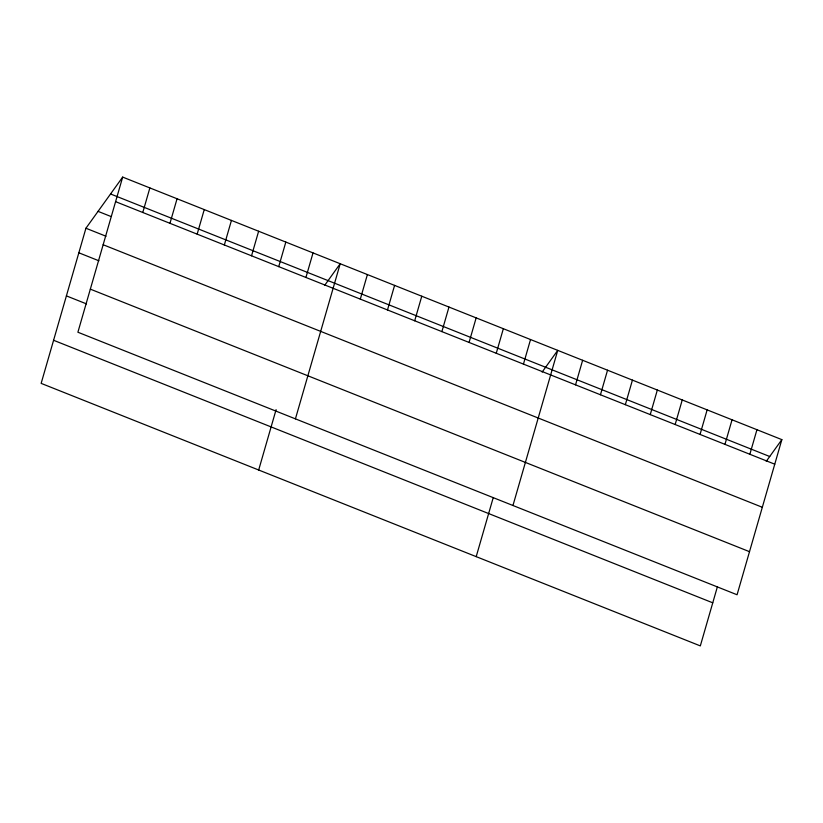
<?xml version="1.0" encoding="UTF-8"?>
<svg xmlns="http://www.w3.org/2000/svg" width="823" height="823" viewBox="0 0 823 823"><rect width="100%" height="100%" fill="white"/><g stroke="black" fill="none" stroke-linecap="round" stroke-linejoin="round"><path stroke-width="1.23" d="M122.678 177.099L77.897 332.225L737.069 594.762L781.85 439.626L122.678 177.099L85.931 228.238L41.15 383.374L700.322 645.901L717.389 586.778M142.78 212.488L149.868 187.922M169.97 223.311L177.058 198.755M197.16 234.144L204.248 209.587M224.35 244.976L231.438 220.41M251.54 255.799L258.628 231.242M278.74 266.631L285.828 242.075M305.93 277.464L313.018 252.908M258.679 470.005L276.096 409.648M295.426 418.866L340.208 263.73L324.601 285.437M360.309 299.119L367.397 274.563M387.499 309.952L394.587 285.396M414.689 320.785L421.777 296.218M441.879 331.607L448.967 307.051M469.069 342.44L476.157 317.884M496.259 353.273L503.347 328.706M523.449 364.095L530.537 339.539M476.198 556.646L493.265 497.524M512.955 505.507L557.737 350.372L542.131 372.078M575.544 384.845L582.633 360.289M600.451 394.762L607.539 370.206M625.346 404.679L632.434 380.123M650.252 414.597L657.34 390.04M675.158 424.514L682.246 399.957M700.054 434.431L707.142 409.875M724.96 444.358L732.048 419.792M749.856 454.275L756.944 429.709M766.254 461.333L781.85 439.626M110.549 193.971L769.721 456.508M115.59 201.656L774.762 464.193M98.05 211.357L111.064 216.542M85.931 228.238L106.023 236.242M103.153 244.74L762.324 507.277M78.843 252.795L98.935 260.798M90.335 289.14L749.506 551.677M66.406 295.889L86.497 303.893M53.588 340.28L712.759 602.817"/></g></svg>
